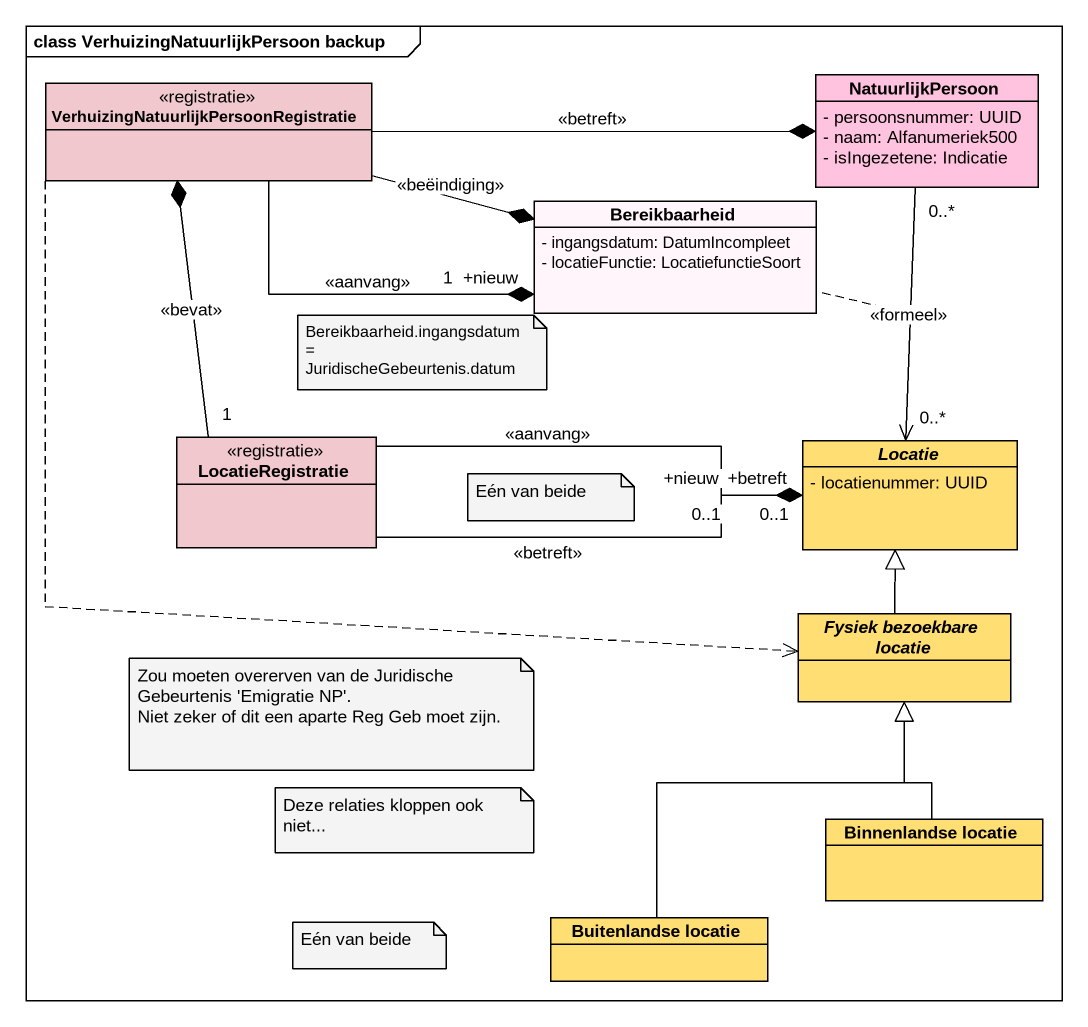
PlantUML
@startuml
mainframe class VerhuizingNatuurlijkPersoon backup
hide circle
hide empty members
skinparam classAttributeIconSize 0
class "VerhuizingNatuurlijkPersoonRegistratie" as VerhuizingNatuurlijkPersoonR <<registratie>> #F0C8CD
class NatuurlijkPersoon #FFC3DF {
  - persoonsnummer: UUID
  - naam: Alfanumeriek500
  - isIngezetene: Indicatie
}
class Bereikbaarheid #FFF5FA {
  - ingangsdatum: DatumIncompleet
  - locatieFunctie: LocatiefunctieSoort
}
class LocatieRegistratie <<registratie>> #F0C8CD
abstract class Locatie #FFDE73 {
  - locatienummer: UUID
}
abstract class "Fysiek bezoekbare locatie" as Fysiek_bezoekbare_locatie #FFDE73
class "Binnenlandse locatie" as Binnenlandse_locatie #FFDE73
class "Buitenlandse locatie" as Buitenlandse_locatie #FFDE73
VerhuizingNatuurlijkPersoonR -right-* NatuurlijkPersoon : <<betreft>>
VerhuizingNatuurlijkPersoonR -right-* Bereikbaarheid : <<beëindiging>>
VerhuizingNatuurlijkPersoonR -right-* "+nieuw\n1" Bereikbaarheid : <<aanvang>>
VerhuizingNatuurlijkPersoonR ..> Fysiek_bezoekbare_locatie
NatuurlijkPersoon "0..*" --> "0..*" Locatie : <<formeel>>
(NatuurlijkPersoon, Locatie) .. Bereikbaarheid
LocatieRegistratie "1" -up-* VerhuizingNatuurlijkPersoonR : <<bevat>>
LocatieRegistratie -right-* "+betreft\n0..1" Locatie : <<betreft>>
LocatieRegistratie -right-* "+nieuw\n0..1" Locatie : <<aanvang>>
Fysiek_bezoekbare_locatie -up-|> Locatie
Binnenlandse_locatie -up-|> Fysiek_bezoekbare_locatie
Buitenlandse_locatie -up-|> Fysiek_bezoekbare_locatie
note as N1
  Bereikbaarheid.ingangsdatum = JuridischeGebeurtenis.datum
end note
note as N2
  Eén van beide
end note
note as N3
  Zou moeten overerven van de Juridische Gebeurtenis 'Emigratie NP'.
  Niet zeker of dit een aparte Reg Geb moet zijn.
end note
note as N4
  Deze relaties kloppen ook niet...
end note
note as N5
  Eén van beide
end note
@enduml
